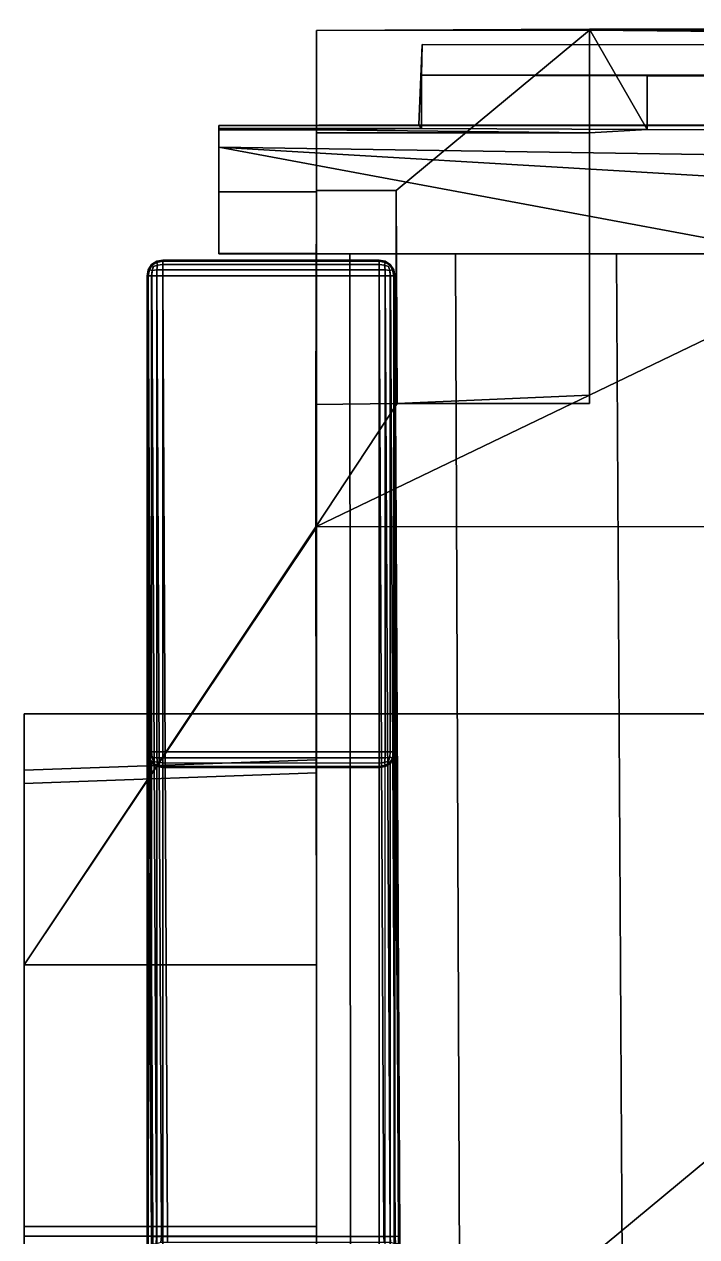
# Model space of a CAD drawing. Extents: x -11.8 to 11.8, y 0 to 23.8.
# Drawn here: x -11.843 to -9.7, y 19.834 to 23.701 of the extents above; entities that cross this region are included whole.
import ezdxf

# ---------------------------------------------------------------- set-up
doc = ezdxf.new("R2010")
doc.units = 0
doc.layers.add('SHP78CM5N_TRADECAD', color=251, linetype='CONTINUOUS')

msp = doc.modelspace()

# ---------------------------------------------------------------- linework, layer by layer
at = {"layer": 'SHP78CM5N_TRADECAD'}
for points in [[(-10.9122, 23.6816, 5.777), (-10.042, 23.6824, 5.777), (-10.042, 23.685, 6.0274), (-10.9122, 23.6816, 6.0275)], [(-10.042, 23.685, 6.0274), (-10.042, 23.3549, 6.0274), (-10.9122, 23.3549, 6.0275), (-10.9122, 23.6816, 6.0275)], [(-10.9122, 23.6816, 5.777), (-10.9122, 23.1713, 5.777), (-10.6585, 23.1713, 5.777), (-10.042, 23.6824, 5.777)], [(-10.9122, 23.3549, 6.0275), (-10.9122, 23.1713, 5.777), (-10.9122, 23.6816, 5.777), (-10.9122, 23.6816, 6.0275)], [(-10.042, 22.4912, 5.777), (-10.042, 23.6824, 5.777), (-10.6585, 23.1713, 5.777), (-10.6585, 22.4914, 5.777)], [(9.8369, 23.7012, 5.777), (-10.042, 23.6824, 5.777), (-7.6757, 23.6593, 3.4718), (7.6119, 23.6737, 3.4718)], [(9.837, 23.685, 6.0174), (-10.042, 23.685, 6.0274), (-10.042, 23.6824, 5.777), (9.8369, 23.7012, 5.777)], [(-10.042, 23.685, 6.6404), (-10.042, 23.685, 6.0274), (9.837, 23.685, 6.0174), (9.837, 23.685, 6.6404)], [(-10.042, 23.3549, 6.0274), (-10.042, 23.685, 6.0274), (-10.042, 23.685, 6.6404), (-10.042, 23.3549, 6.5317)], [(-10.042, 23.685, 6.6404), (9.837, 23.685, 6.6404), (9.8368, 23.3645, 6.7713), (-9.858, 23.3655, 6.7831)], [(-10.042, 23.3549, 6.5317), (-10.042, 23.685, 6.6404), (-9.858, 23.3655, 6.7831)], [(-10.042, 23.6824, 5.777), (-10.042, 22.5179, 3.4718), (-7.6757, 23.6593, 3.4718)], [(-10.042, 22.5179, 3.4718), (-10.042, 23.6824, 5.777), (-10.042, 22.4912, 5.777)], [(-10.042, 22.5179, 3.4718), (-10.914, 22.0981, 3.4718), (-8.2501, 22.0991, 3.4718), (-7.6757, 23.6593, 3.4718)], [(10.423, 23.6358, 32.5452), (10.4283, 23.379, 32.541), (-10.5863, 23.3808, 32.5485), (-10.5752, 23.6369, 32.5543)], [(-10.5752, 23.6369, 32.5543), (-10.5863, 23.3808, 32.5485), (-10.577, 23.3685, 7.5413), (-10.577, 23.5393, 7.5413)], [(10.423, 23.5386, 7.618), (10.423, 23.6358, 32.5452), (-10.5752, 23.6369, 32.5543), (-10.577, 23.5393, 7.5413)], [(-10.577, 23.5393, 7.5413), (-9.858, 23.5363, 6.7831), (9.8368, 23.5353, 6.7713), (10.423, 23.5386, 7.618)], [(-10.577, 23.5393, 7.5413), (-10.577, 23.3685, 7.5413), (-9.858, 23.3655, 6.7831), (-9.858, 23.5363, 6.7831)], [(-9.858, 23.5363, 6.7831), (-9.858, 23.3655, 6.7831), (9.8368, 23.3645, 6.7713), (9.8368, 23.5353, 6.7713)], [(10.4283, 23.379, 32.541), (11.2467, 23.3786, 33.4634), (-11.2232, 23.3786, 33.4634), (-10.5863, 23.3808, 32.5485)], [(-10.577, 23.3685, 7.5413), (-10.5863, 23.3808, 32.5485), (-11.2232, 23.3786, 33.4634), (-11.2232, 23.3685, 7.5413)], [(-11.2232, 23.3786, 33.4634), (-11.2232, 22.9691, 33.0011), (-11.2232, 22.9694, 20.2106), (-11.2232, 23.3685, 7.5413)], [(11.2467, 23.3786, 33.4634), (11.2467, 22.9691, 33.4634), (-11.2232, 23.3089, 33.4634), (-11.2232, 23.3786, 33.4634)], [(-11.2232, 23.3786, 33.4634), (-11.2232, 23.3089, 33.4634), (-11.2232, 22.9691, 33.0011)], [(-11.2231, 23.3648, 6.595), (-10.9122, 23.3648, 6.595), (-10.577, 23.3685, 7.5413), (-11.2232, 23.3685, 7.5413)], [(-11.2231, 23.3648, 6.595), (-11.2232, 23.3685, 7.5413), (-11.2232, 22.9698, 7.4202), (-11.2232, 23.1672, 6.5574)], [(-11.2232, 22.9694, 20.2106), (-11.2232, 22.9698, 7.4202), (-11.2232, 23.3685, 7.5413)], [(-11.2232, 23.1672, 6.5574), (-10.9122, 23.1672, 6.5574), (-10.9122, 23.3648, 6.595), (-11.2231, 23.3648, 6.595)], [(-10.9122, 23.3648, 6.595), (-10.042, 23.3549, 6.5317), (-9.858, 23.3655, 6.7831), (-10.577, 23.3685, 7.5413)], [(-10.9122, 23.1672, 6.5574), (-10.9122, 23.1713, 5.777), (-10.9122, 23.3549, 6.0275), (-10.9122, 23.3648, 6.595)], [(-10.9122, 23.3549, 6.0275), (-10.042, 23.3549, 6.0274), (-10.042, 23.3549, 6.5317), (-10.9122, 23.3648, 6.595)], [(11.2467, 22.9691, 33.4634), (5.4013, 22.9691, 33.0011), (-5.4744, 22.9691, 33.0011), (-11.2232, 23.3089, 33.4634)], [(-5.4744, 22.9691, 33.0011), (-9.3987, 22.9691, 33.0011), (-11.2232, 23.3089, 33.4634)], [(-9.3987, 22.9691, 33.0011), (-11.2232, 22.9691, 33.0011), (-11.2232, 23.3089, 33.4634)], [(-11.2232, 22.9698, 7.4202), (-10.9122, 22.9698, 7.4202), (-10.9122, 23.1672, 6.5574), (-11.2232, 23.1672, 6.5574)], [(-10.914, 22.4889, 3.4718), (-10.9122, 23.1713, 5.777), (-10.9122, 22.0962, 6.3166), (-10.914, 22.0981, 3.4718)], [(-10.6545, 22.492, 3.4718), (-10.6585, 23.1713, 5.777), (-10.9122, 23.1713, 5.777), (-10.914, 22.4889, 3.4718)], [(-10.9122, 23.1713, 5.777), (-10.9122, 23.1672, 6.5574), (-10.9122, 22.0962, 6.3166)], [(-10.9122, 23.1672, 6.5574), (-10.9122, 22.9698, 7.4202), (-10.9122, 22.0962, 7.8479), (-10.9122, 22.0962, 6.3166)], [(-10.6585, 22.4914, 5.777), (-10.6585, 23.1713, 5.777), (-10.6545, 22.492, 3.4718)], [(-11.4375, 22.9345, 11.5923), (-11.4483, 22.9183, 11.5923), (-11.4483, 22.9183, 7.9023), (-11.4375, 22.9345, 7.9023)], [(-11.4446, 22.9179, 29.3365), (-11.4483, 22.9183, 29.3178), (-11.4375, 22.9345, 29.3179), (-11.4361, 22.9331, 29.3349)], [(-11.4361, 22.9331, 7.8853), (-11.4375, 22.9345, 7.9023), (-11.4483, 22.9183, 7.9023), (-11.4446, 22.9179, 7.8836)], [(-11.4375, 22.9345, 29.3179), (-11.4483, 22.9183, 29.3178), (-11.4483, 22.9183, 13.305), (-11.4375, 22.9345, 13.305)], [(-11.4375, 22.9345, 13.305), (-11.4483, 22.9183, 13.305), (-11.4483, 22.9183, 11.5923), (-11.4375, 22.9345, 11.5923)], [(-11.432, 22.9291, 29.3478), (-11.436, 22.9161, 29.3517), (-11.4446, 22.9179, 29.3365), (-11.4361, 22.9331, 29.3349)], [(-11.4321, 22.9291, 7.8724), (-11.4361, 22.9331, 7.8853), (-11.4446, 22.9179, 7.8836), (-11.4361, 22.9162, 7.8683)], [(-11.4213, 22.9454, 11.5923), (-11.4375, 22.9345, 11.5923), (-11.4375, 22.9345, 7.9023), (-11.4213, 22.9454, 7.9023)], [(-11.4361, 22.9331, 29.3349), (-11.4375, 22.9345, 29.3179), (-11.4213, 22.9454, 29.318), (-11.4209, 22.9417, 29.3367)], [(-11.4209, 22.9417, 7.8836), (-11.4213, 22.9454, 7.9023), (-11.4375, 22.9345, 7.9023), (-11.4361, 22.9331, 7.8853)], [(-11.4213, 22.9454, 29.318), (-11.4375, 22.9345, 29.3179), (-11.4375, 22.9345, 13.305), (-11.4213, 22.9454, 13.305)], [(-11.4213, 22.9454, 13.305), (-11.4375, 22.9345, 13.305), (-11.4375, 22.9345, 11.5923), (-11.4213, 22.9454, 11.5923)], [(-11.432, 22.9291, 29.3478), (-11.4361, 22.9331, 29.3349), (-11.4209, 22.9417, 29.3367), (-11.4191, 22.9331, 29.3519)], [(-11.4321, 22.9291, 7.8724), (-11.4191, 22.9331, 7.8683), (-11.4209, 22.9417, 7.8836), (-11.4361, 22.9331, 7.8853)], [(-11.4321, 22.9291, 7.8724), (-11.4361, 22.9162, 7.8683), (-11.4209, 22.9179, 7.8598), (-11.4191, 22.9331, 7.8683)], [(-11.432, 22.9291, 29.3478), (-11.4191, 22.9331, 29.3519), (-11.4208, 22.9179, 29.3603), (-11.436, 22.9161, 29.3517)], [(-11.4021, 22.9492, 13.305), (-11.4213, 22.9454, 13.305), (-11.4213, 22.9454, 11.5923), (-11.4021, 22.9492, 11.5923)], [(-11.4021, 22.9492, 29.318), (-11.4213, 22.9454, 29.318), (-11.4213, 22.9454, 13.305), (-11.4021, 22.9492, 13.305)], [(-11.4213, 22.9454, 29.318), (-11.4021, 22.9492, 29.318), (-11.4021, 22.9454, 29.3371), (-11.4209, 22.9417, 29.3367)], [(-11.4021, 22.9454, 7.8832), (-11.4021, 22.9492, 7.9023), (-11.4213, 22.9454, 7.9023), (-11.4209, 22.9417, 7.8836)], [(-11.4021, 22.9492, 11.5923), (-11.4213, 22.9454, 11.5923), (-11.4213, 22.9454, 7.9023), (-11.4021, 22.9492, 7.9023)], [(-11.4209, 22.9417, 29.3367), (-11.4021, 22.9454, 29.3371), (-11.4021, 22.9345, 29.3532), (-11.4191, 22.9331, 29.3519)], [(-11.4191, 22.9331, 7.8683), (-11.4021, 22.9345, 7.8669), (-11.4021, 22.9454, 7.8832), (-11.4209, 22.9417, 7.8836)], [(-11.4209, 22.9179, 7.8598), (-11.4021, 22.9183, 7.8561), (-11.4021, 22.9345, 7.8669), (-11.4191, 22.9331, 7.8683)], [(-11.4191, 22.9331, 29.3519), (-11.4021, 22.9345, 29.3532), (-11.402, 22.9183, 29.364), (-11.4208, 22.9179, 29.3603)], [(-11.4021, 22.9492, 7.9023), (-11.4021, 22.9454, 7.8832), (-10.7121, 22.9453, 7.8827), (-10.7121, 22.9491, 7.9019)], [(-11.4021, 22.9454, 29.3371), (-11.4021, 22.9492, 29.318), (-10.7121, 22.9491, 29.3176), (-10.7121, 22.9453, 29.3367)], [(-10.7121, 22.9491, 13.305), (-11.4021, 22.9492, 13.305), (-11.4021, 22.9492, 11.5923), (-10.7121, 22.9491, 11.5923)], [(-11.4021, 22.9492, 29.318), (-11.4021, 22.9492, 13.305), (-10.7121, 22.9491, 13.305), (-10.7121, 22.9491, 29.3176)], [(-10.7121, 22.9491, 11.5923), (-11.4021, 22.9492, 11.5923), (-11.4021, 22.9492, 7.9023), (-10.7121, 22.9491, 7.9019)], [(-11.4021, 22.9345, 29.3532), (-11.4021, 22.9454, 29.3371), (-10.7121, 22.9453, 29.3367), (-10.7121, 22.9345, 29.3528)], [(-11.4021, 22.9454, 7.8832), (-11.4021, 22.9345, 7.8669), (-10.7121, 22.9345, 7.8665), (-10.7121, 22.9453, 7.8827)], [(-11.402, 22.9183, 29.364), (-11.4021, 22.9345, 29.3532), (-10.7121, 22.9345, 29.3528), (-10.712, 22.9182, 29.3635)], [(-11.4021, 22.9345, 7.8669), (-11.4021, 22.9183, 7.8561), (-10.7121, 22.9183, 7.8557), (-10.7121, 22.9345, 7.8665)], [(-11.2232, 22.9694, 20.2106), (-10.9122, 22.9695, 26.2503), (-10.9122, 22.9698, 7.4202), (-11.2232, 22.9698, 7.4202)], [(-11.2232, 22.9694, 20.2106), (-11.2232, 22.9691, 33.0011), (-10.9122, 22.9695, 26.2503)], [(-11.2232, 22.9691, 33.0011), (-10.9122, 22.9691, 31.4876), (-10.9122, 22.9695, 26.2503)], [(-10.9122, 22.9691, 31.4876), (-11.2232, 22.9691, 33.0011), (-10.8059, 22.9691, 32.0447)], [(-11.2232, 22.9691, 33.0011), (-10.4689, 22.9691, 32.5578), (-10.8059, 22.9691, 32.0447)], [(-11.2232, 22.9691, 33.0011), (-9.9558, 22.9691, 32.8948), (-10.4689, 22.9691, 32.5578)], [(-11.2232, 22.9691, 33.0011), (-9.3987, 22.9691, 33.0011), (-9.9558, 22.9691, 32.8948)], [(-10.9122, 21.3556, 10.29), (-10.9122, 22.0962, 7.8479), (-10.9122, 22.9698, 7.4202)], [(-10.9122, 22.9698, 7.4202), (-10.9122, 22.9695, 26.2503), (-10.9122, 21.3133, 19.7324), (-10.9122, 21.3556, 10.29)], [(-10.9122, 15.0961, 19.7089), (-10.9122, 22.9695, 26.2503), (-10.9122, 8.1961, 31.4876), (-10.9122, 5.9765, 30.562)], [(-10.9122, 22.9695, 26.2503), (-10.9122, 15.0961, 19.7089), (-10.9122, 21.3133, 19.7324)], [(-10.9122, 22.9695, 26.2503), (-10.9122, 22.9691, 31.4876), (-10.9122, 8.1961, 31.4876)], [(-10.9122, 8.1961, 31.4876), (-10.9122, 22.9691, 31.4876), (-10.8059, 22.9691, 32.0447), (-10.7947, 6.9903, 31.944)], [(-10.8059, 22.9691, 32.0447), (-10.4689, 22.9691, 32.5578), (-10.4012, 5.723, 32.4901), (-10.7947, 6.9903, 31.944)], [(-10.693, 22.9453, 13.305), (-10.7121, 22.9491, 13.305), (-10.7121, 22.9491, 11.5923), (-10.693, 22.9453, 11.5923)], [(-10.693, 22.9453, 29.3176), (-10.7121, 22.9491, 29.3176), (-10.7121, 22.9491, 13.305), (-10.693, 22.9453, 13.305)], [(-10.693, 22.9453, 7.9019), (-10.7121, 22.9491, 7.9019), (-10.7121, 22.9453, 7.8827), (-10.6934, 22.9416, 7.8831)], [(-10.7121, 22.9453, 29.3367), (-10.7121, 22.9491, 29.3176), (-10.693, 22.9453, 29.3176), (-10.6934, 22.9416, 29.3362)], [(-10.693, 22.9453, 11.5923), (-10.7121, 22.9491, 11.5923), (-10.7121, 22.9491, 7.9019), (-10.693, 22.9453, 7.9019)], [(-10.6934, 22.9416, 7.8831), (-10.7121, 22.9453, 7.8827), (-10.7121, 22.9345, 7.8665), (-10.6952, 22.9331, 7.8679)], [(-10.6951, 22.9331, 29.3514), (-10.7121, 22.9345, 29.3528), (-10.7121, 22.9453, 29.3367), (-10.6934, 22.9416, 29.3362)], [(-10.6952, 22.9331, 7.8679), (-10.7121, 22.9345, 7.8665), (-10.7121, 22.9183, 7.8557), (-10.6934, 22.9179, 7.8594)], [(-10.6933, 22.9178, 29.3598), (-10.712, 22.9182, 29.3635), (-10.7121, 22.9345, 29.3528), (-10.6951, 22.9331, 29.3514)], [(-10.6822, 22.9291, 7.8719), (-10.6782, 22.9331, 7.8849), (-10.6934, 22.9416, 7.8831), (-10.6952, 22.9331, 7.8679)], [(-10.6822, 22.9291, 7.8719), (-10.6952, 22.9331, 7.8679), (-10.6934, 22.9179, 7.8594), (-10.6782, 22.9161, 7.8679)], [(-10.6822, 22.9291, 29.3473), (-10.6951, 22.9331, 29.3514), (-10.6934, 22.9416, 29.3362), (-10.6782, 22.9331, 29.3344)], [(-10.6822, 22.9291, 29.3473), (-10.6781, 22.9161, 29.3513), (-10.6933, 22.9178, 29.3598), (-10.6951, 22.9331, 29.3514)], [(-10.6782, 22.9331, 7.8849), (-10.6768, 22.9345, 7.9018), (-10.693, 22.9453, 7.9019), (-10.6934, 22.9416, 7.8831)], [(-10.6934, 22.9416, 29.3362), (-10.693, 22.9453, 29.3176), (-10.6768, 22.9345, 29.3175), (-10.6782, 22.9331, 29.3344)], [(-10.6768, 22.9345, 13.305), (-10.693, 22.9453, 13.305), (-10.693, 22.9453, 11.5923), (-10.6768, 22.9345, 11.5923)], [(-10.6768, 22.9345, 29.3175), (-10.693, 22.9453, 29.3176), (-10.693, 22.9453, 13.305), (-10.6768, 22.9345, 13.305)], [(-10.6768, 22.9345, 11.5923), (-10.693, 22.9453, 11.5923), (-10.693, 22.9453, 7.9019), (-10.6768, 22.9345, 7.9018)], [(-10.6822, 22.9291, 7.8719), (-10.6782, 22.9161, 7.8679), (-10.6696, 22.9179, 7.8831), (-10.6782, 22.9331, 7.8849)], [(-10.6822, 22.9291, 29.3473), (-10.6782, 22.9331, 29.3344), (-10.6696, 22.9179, 29.336), (-10.6781, 22.9161, 29.3513)], [(-10.6696, 22.9179, 7.8831), (-10.6659, 22.9183, 7.9018), (-10.6768, 22.9345, 7.9018), (-10.6782, 22.9331, 7.8849)], [(-10.6782, 22.9331, 29.3344), (-10.6768, 22.9345, 29.3175), (-10.6659, 22.9183, 29.3173), (-10.6696, 22.9179, 29.336)], [(-10.6659, 22.9183, 13.305), (-10.6768, 22.9345, 13.305), (-10.6768, 22.9345, 11.5923), (-10.6659, 22.9183, 11.5923)], [(-10.6659, 22.9183, 29.3173), (-10.6768, 22.9345, 29.3175), (-10.6768, 22.9345, 13.305), (-10.6659, 22.9183, 13.305)], [(-10.6659, 22.9183, 11.5923), (-10.6768, 22.9345, 11.5923), (-10.6768, 22.9345, 7.9018), (-10.6659, 22.9183, 7.9018)], [(-10.4689, 22.9691, 32.5578), (-9.9558, 22.9691, 32.8948), (-9.8551, 4.992, 32.8836), (-10.4012, 5.723, 32.4901)], [(-9.9558, 22.9691, 32.8948), (-9.3987, 22.9691, 33.0011), (-9.3987, 4.9775, 33.0011), (-9.8551, 4.992, 32.8836)], [(-11.4483, 22.9183, 11.5923), (-11.4521, 22.8992, 11.5923), (-11.4521, 22.8992, 7.9023), (-11.4483, 22.9183, 7.9023)], [(-11.4482, 22.8992, 29.3368), (-11.4521, 22.8992, 29.3176), (-11.4483, 22.9183, 29.3178), (-11.4446, 22.9179, 29.3365)], [(-11.4483, 22.9183, 7.9023), (-11.4521, 22.8992, 7.9023), (-11.4483, 22.8992, 7.8832), (-11.4446, 22.9179, 7.8836)], [(-11.4483, 22.9183, 29.3178), (-11.4521, 22.8992, 29.3176), (-11.4521, 22.8992, 13.305), (-11.4483, 22.9183, 13.305)], [(-11.4483, 22.9183, 13.305), (-11.4521, 22.8992, 13.305), (-11.4521, 22.8992, 11.5923), (-11.4483, 22.9183, 11.5923)], [(-11.4521, 22.8992, 29.3176), (-11.4482, 22.8992, 29.3368), (-11.4332, 19.8354, 29.307), (-11.437, 19.8356, 29.2879)], [(-11.4483, 22.8992, 7.8832), (-11.4521, 22.8992, 7.9023), (-11.4521, 21.3805, 7.9023), (-11.4483, 21.3805, 7.8832)], [(-11.4521, 22.8992, 11.5923), (-11.4521, 21.3805, 11.5923), (-11.4521, 21.3805, 7.9023), (-11.4521, 22.8992, 7.9023)], [(-11.4521, 22.8992, 13.305), (-11.4521, 21.3805, 13.305), (-11.4521, 21.3805, 11.5923), (-11.4521, 22.8992, 11.5923)], [(-11.4521, 21.3805, 19.7743), (-11.4521, 21.3805, 13.305), (-11.4521, 22.8992, 13.305)], [(-11.4521, 22.8992, 29.3176), (-11.437, 19.8356, 29.2879), (-11.4521, 21.3805, 19.7743), (-11.4521, 22.8992, 13.305)], [(-11.4446, 22.9179, 7.8836), (-11.4483, 22.8992, 7.8832), (-11.4375, 22.8992, 7.867), (-11.4361, 22.9162, 7.8683)], [(-11.4375, 22.8992, 7.867), (-11.4483, 22.8992, 7.8832), (-11.4483, 21.3805, 7.8832), (-11.4375, 21.3805, 7.867)], [(-11.436, 22.9161, 29.3517), (-11.4373, 22.8992, 29.353), (-11.4482, 22.8992, 29.3368), (-11.4446, 22.9179, 29.3365)], [(-11.4482, 22.8992, 29.3368), (-11.4373, 22.8992, 29.353), (-11.4223, 19.8354, 29.3232), (-11.4332, 19.8354, 29.307)], [(-11.4361, 22.9162, 7.8683), (-11.4375, 22.8992, 7.867), (-11.4213, 22.8992, 7.8561), (-11.4209, 22.9179, 7.8598)], [(-11.4213, 22.8992, 7.8561), (-11.4375, 22.8992, 7.867), (-11.4375, 21.3805, 7.867), (-11.4213, 21.3805, 7.8561)], [(-11.4208, 22.9179, 29.3603), (-11.4211, 22.8992, 29.3638), (-11.4373, 22.8992, 29.353), (-11.436, 22.9161, 29.3517)], [(-11.4373, 22.8992, 29.353), (-11.4211, 22.8992, 29.3638), (-11.4061, 19.8353, 29.3341), (-11.4223, 19.8354, 29.3232)], [(-11.4213, 22.8992, 7.8561), (-11.4021, 22.8992, 7.8523), (-11.4021, 22.9183, 7.8561), (-11.4209, 22.9179, 7.8598)], [(-11.4021, 22.8992, 7.8523), (-11.4213, 22.8992, 7.8561), (-11.4213, 21.3805, 7.8561), (-11.4021, 21.3805, 7.8523)], [(-11.402, 22.9183, 29.364), (-11.4019, 22.8992, 29.3676), (-11.4211, 22.8992, 29.3638), (-11.4208, 22.9179, 29.3603)], [(-11.4211, 22.8992, 29.3638), (-11.4019, 22.8992, 29.3676), (-11.387, 19.8353, 29.3378), (-11.4061, 19.8353, 29.3341)], [(-11.4021, 22.9183, 7.8561), (-11.4021, 22.8992, 7.8523), (-10.7121, 22.8991, 7.8519), (-10.7121, 22.9183, 7.8557)], [(-11.4021, 22.8992, 7.8523), (-11.4021, 21.3805, 7.8523), (-10.7121, 21.3805, 7.8519), (-10.7121, 22.8991, 7.8519)], [(-11.4019, 22.8992, 29.3676), (-11.402, 22.9183, 29.364), (-10.712, 22.9182, 29.3635), (-10.7119, 22.8991, 29.3672)], [(-11.387, 19.8353, 29.3378), (-11.4019, 22.8992, 29.3676), (-10.7119, 22.8991, 29.3672), (-10.697, 19.8353, 29.3373)], [(-10.7121, 22.9183, 7.8557), (-10.7121, 22.8991, 7.8519), (-10.693, 22.8991, 7.8557), (-10.6934, 22.9179, 7.8594)], [(-10.693, 22.8991, 7.8557), (-10.7121, 22.8991, 7.8519), (-10.7121, 21.3805, 7.8519), (-10.693, 21.3805, 7.8557)], [(-10.6928, 22.8991, 29.3634), (-10.7119, 22.8991, 29.3672), (-10.712, 22.9182, 29.3635), (-10.6933, 22.9178, 29.3598)], [(-10.7119, 22.8991, 29.3672), (-10.6928, 22.8991, 29.3634), (-10.6778, 19.8354, 29.3335), (-10.697, 19.8353, 29.3373)], [(-10.6934, 22.9179, 7.8594), (-10.693, 22.8991, 7.8557), (-10.6768, 22.8991, 7.8665), (-10.6782, 22.9161, 7.8679)], [(-10.6781, 22.9161, 29.3513), (-10.6766, 22.8991, 29.3525), (-10.6928, 22.8991, 29.3634), (-10.6933, 22.9178, 29.3598)], [(-10.6768, 22.8991, 7.8665), (-10.693, 22.8991, 7.8557), (-10.693, 21.3805, 7.8557), (-10.6768, 21.3805, 7.8665)], [(-10.6928, 22.8991, 29.3634), (-10.6766, 22.8991, 29.3525), (-10.6616, 19.8355, 29.3227), (-10.6778, 19.8354, 29.3335)], [(-10.6782, 22.9161, 7.8679), (-10.6768, 22.8991, 7.8665), (-10.666, 22.8991, 7.8827), (-10.6696, 22.9179, 7.8831)], [(-10.6696, 22.9179, 29.336), (-10.6659, 22.8991, 29.3363), (-10.6766, 22.8991, 29.3525), (-10.6781, 22.9161, 29.3513)], [(-10.666, 22.8991, 7.8827), (-10.6768, 22.8991, 7.8665), (-10.6768, 21.3805, 7.8665), (-10.666, 21.3805, 7.8827)], [(-10.6766, 22.8991, 29.3525), (-10.6659, 22.8991, 29.3363), (-10.6508, 19.8357, 29.3064), (-10.6616, 19.8355, 29.3227)], [(-10.666, 22.8991, 7.8827), (-10.6621, 22.8991, 7.9018), (-10.6659, 22.9183, 7.9018), (-10.6696, 22.9179, 7.8831)], [(-10.6659, 22.9183, 29.3173), (-10.6621, 22.8991, 29.3171), (-10.6659, 22.8991, 29.3363), (-10.6696, 22.9179, 29.336)], [(-10.6621, 22.8991, 7.9018), (-10.666, 22.8991, 7.8827), (-10.666, 21.3805, 7.8827), (-10.6621, 21.3805, 7.9018)], [(-10.6621, 22.8991, 13.305), (-10.6659, 22.9183, 13.305), (-10.6659, 22.9183, 11.5923), (-10.6621, 22.8991, 11.5923)], [(-10.6621, 22.8991, 29.3171), (-10.6659, 22.9183, 29.3173), (-10.6659, 22.9183, 13.305), (-10.6621, 22.8991, 13.305)], [(-10.6621, 22.8991, 11.5923), (-10.6659, 22.9183, 11.5923), (-10.6659, 22.9183, 7.9018), (-10.6621, 22.8991, 7.9018)], [(-10.6659, 22.8991, 29.3363), (-10.6621, 22.8991, 29.3171), (-10.647, 19.836, 29.2873), (-10.6508, 19.8357, 29.3064)], [(-10.6621, 21.3805, 11.5923), (-10.6621, 22.8991, 11.5923), (-10.6621, 22.8991, 7.9018), (-10.6621, 21.3805, 7.9018)], [(-10.6621, 21.3805, 13.305), (-10.6621, 22.8991, 13.305), (-10.6621, 22.8991, 11.5923), (-10.6621, 21.3805, 11.5923)], [(-10.6621, 21.3805, 19.7738), (-10.647, 19.836, 29.2873), (-10.6621, 22.8991, 29.3171), (-10.6621, 22.8991, 13.305)], [(-10.6621, 22.8991, 13.305), (-10.6621, 21.3805, 13.305), (-10.6621, 21.3805, 19.7738)], [(-10.914, 22.0981, 3.4718), (-10.042, 22.5179, 3.4718), (-10.6545, 22.492, 3.4718)], [(-10.042, 22.5179, 3.4718), (-10.042, 22.4912, 5.777), (-10.6585, 22.4914, 5.777), (-10.6545, 22.492, 3.4718)], [(-10.914, 22.4889, 3.4718), (-10.914, 22.0981, 3.4718), (-10.6545, 22.492, 3.4718)], [(-10.914, 22.0981, 3.4718), (-10.9122, 22.0962, 6.3166), (-11.8433, 20.7019, 6.3166), (-11.8433, 20.7019, 3.4718)], [(-11.8433, 20.7019, 3.4718), (-10.9122, 20.7013, 3.4718), (-10.914, 22.0981, 3.4718)], [(-10.9122, 22.0962, 7.8479), (-10.9122, 19.8665, 7.8479), (-11.8433, 19.8665, 7.8479), (-11.8433, 20.7019, 7.8479)], [(-10.9122, 22.0962, 6.3166), (-10.9122, 22.0962, 7.8479), (-11.8433, 20.7019, 7.8479), (-11.8433, 20.7019, 6.3166)], [(-8.2501, 22.0991, 3.4718), (-10.914, 22.0981, 3.4718), (-10.9129, 21.501, 2.7004), (-7.9234, 21.5029, 2.6855)], [(-10.9122, 20.7013, 3.4718), (-10.9129, 21.501, 2.7004), (-10.914, 22.0981, 3.4718)], [(-10.9122, 19.8665, 7.8479), (-10.9122, 22.0962, 7.8479), (-10.9122, 21.3556, 10.29), (-10.9122, 19.8359, 9.3598)], [(-7.9541, 21.5017, 0.0404), (-11.8433, 21.5017, 0.0397), (-11.8433, 18.2724, 0.0397)], [(-0.9744, 21.5017, 0.042), (-11.8433, 14.8549, 0.0397), (10.8391, 12.2355, 0.0397), (0.464, 21.5017, 0.0422)], [(-10.9122, 21.5017, 1.7535), (-11.8433, 21.5017, 1.7535), (-11.8433, 21.5017, 0.0397), (-7.9541, 21.5017, 0.0404)], [(-11.8433, 21.5017, 0.0397), (-11.8433, 21.5017, 1.7535), (-11.8433, 20.7019, 1.7535)], [(-11.8433, 18.2724, 0.0397), (-11.8433, 21.5017, 0.0397), (-11.8433, 20.7019, 1.7535)], [(-0.9744, 21.5017, 0.042), (-11.8433, 18.2724, 0.0397), (-11.8433, 14.8549, 0.0397)], [(-11.8433, 21.5017, 1.7535), (-10.9122, 21.5017, 1.7535), (-10.9122, 20.7013, 1.7535), (-11.8433, 20.7019, 1.7535)], [(-2.0409, 21.5017, 0.0417), (-11.8433, 18.2724, 0.0397), (-0.9744, 21.5017, 0.042)], [(-2.0409, 21.5017, 0.0417), (-7.9541, 21.5017, 0.0404), (-11.8433, 18.2724, 0.0397)], [(-10.9122, 21.5017, 1.7535), (-7.9343, 21.502, 0.7046), (-7.9234, 21.5029, 2.6855), (-10.9129, 21.501, 2.7004)], [(-10.9122, 20.7013, 1.7535), (-10.9122, 21.5017, 1.7535), (-10.9129, 21.501, 2.7004), (-10.9122, 20.7013, 3.4718)], [(-10.9122, 21.5017, 1.7535), (-7.9541, 21.5017, 0.0404), (-7.9343, 21.502, 0.7046)], [(-11.8433, 21.3223, 10.29), (-10.9122, 21.3556, 10.29), (-10.9122, 21.3133, 19.7324), (-11.8433, 21.28, 19.7324)], [(-11.8433, 19.8359, 9.3598), (-10.9122, 19.8359, 9.3598), (-10.9122, 21.3556, 10.29), (-11.8433, 21.3223, 10.29)], [(-11.4521, 15.0164, 19.7867), (-11.4486, 15.0348, 19.7727), (-11.4486, 21.3621, 19.76), (-11.4521, 21.3805, 19.7743)], [(-11.4483, 21.3805, 7.8832), (-11.4521, 21.3805, 7.9023), (-11.4483, 21.3614, 7.9023), (-11.4446, 21.3618, 7.8836)], [(-11.4483, 21.3614, 7.9023), (-11.4521, 21.3805, 7.9023), (-11.4521, 21.3805, 11.5923), (-11.4484, 21.3616, 11.5923)], [(-11.4484, 21.3616, 11.5923), (-11.4521, 21.3805, 11.5923), (-11.4521, 21.3805, 13.305), (-11.4485, 21.3617, 13.305)], [(-11.4485, 21.3617, 13.305), (-11.4521, 21.3805, 13.305), (-11.4521, 21.3805, 19.7743), (-11.4486, 21.3621, 19.76)], [(-11.4521, 15.0164, 19.7867), (-11.4521, 21.3805, 19.7743), (-11.4368, 19.7363, 29.287), (-11.4521, 3.9459, 29.1788)], [(-11.4521, 21.3805, 19.7743), (-11.437, 19.8356, 29.2879), (-11.4369, 19.8107, 29.2877)], [(-11.4521, 21.3805, 19.7743), (-11.4369, 19.8107, 29.2877), (-11.4369, 19.7858, 29.2874)], [(-11.4521, 21.3805, 19.7743), (-11.4369, 19.7858, 29.2874), (-11.4369, 19.7611, 29.2872)], [(-11.4368, 19.7363, 29.287), (-11.4521, 21.3805, 19.7743), (-11.4369, 19.7611, 29.2872)], [(-11.4375, 21.3452, 19.7488), (-11.4486, 21.3621, 19.76), (-11.4486, 15.0348, 19.7727), (-11.4375, 15.0517, 19.7617)], [(-11.4375, 21.3452, 13.305), (-11.4485, 21.3617, 13.305), (-11.4486, 21.3621, 19.76), (-11.4375, 21.3452, 19.7488)], [(-11.4375, 21.3452, 11.5923), (-11.4484, 21.3616, 11.5923), (-11.4485, 21.3617, 13.305), (-11.4375, 21.3452, 13.305)], [(-11.4375, 21.3452, 7.9023), (-11.4483, 21.3614, 7.9023), (-11.4484, 21.3616, 11.5923), (-11.4375, 21.3452, 11.5923)], [(-11.4361, 21.3635, 7.8683), (-11.4375, 21.3805, 7.867), (-11.4483, 21.3805, 7.8832), (-11.4446, 21.3618, 7.8836)], [(-11.4446, 21.3618, 7.8836), (-11.4483, 21.3614, 7.9023), (-11.4375, 21.3452, 7.9023), (-11.4361, 21.3465, 7.8853)], [(-11.4321, 21.3506, 7.8724), (-11.4361, 21.3635, 7.8683), (-11.4446, 21.3618, 7.8836), (-11.4361, 21.3465, 7.8853)], [(-11.4209, 21.3618, 7.8598), (-11.4213, 21.3805, 7.8561), (-11.4375, 21.3805, 7.867), (-11.4361, 21.3635, 7.8683)], [(-11.4361, 21.3465, 7.8853), (-11.4375, 21.3452, 7.9023), (-11.4213, 21.3343, 7.9023), (-11.4209, 21.338, 7.8836)], [(-11.4321, 21.3506, 7.8724), (-11.4191, 21.3465, 7.8683), (-11.4209, 21.3618, 7.8598), (-11.4361, 21.3635, 7.8683)], [(-11.4321, 21.3506, 7.8724), (-11.4361, 21.3465, 7.8853), (-11.4209, 21.338, 7.8836), (-11.4191, 21.3465, 7.8683)], [(-11.4021, 21.3614, 7.8561), (-11.4021, 21.3805, 7.8523), (-11.4213, 21.3805, 7.8561), (-11.4209, 21.3618, 7.8598)], [(-11.4191, 21.3465, 7.8683), (-11.4021, 21.3452, 7.8669), (-11.4021, 21.3614, 7.8561), (-11.4209, 21.3618, 7.8598)], [(-11.4209, 21.338, 7.8836), (-11.4021, 21.3343, 7.8832), (-11.4021, 21.3452, 7.8669), (-11.4191, 21.3465, 7.8683)], [(-11.4021, 21.3805, 7.8523), (-11.4021, 21.3614, 7.8561), (-10.7121, 21.3613, 7.8557), (-10.7121, 21.3805, 7.8519)], [(-11.4021, 21.3614, 7.8561), (-11.4021, 21.3452, 7.8669), (-10.7121, 21.3451, 7.8665), (-10.7121, 21.3613, 7.8557)], [(-10.693, 21.3805, 7.8557), (-10.7121, 21.3805, 7.8519), (-10.7121, 21.3613, 7.8557), (-10.6934, 21.3618, 7.8594)], [(-10.6934, 21.3618, 7.8594), (-10.7121, 21.3613, 7.8557), (-10.7121, 21.3451, 7.8665), (-10.6952, 21.3465, 7.8679)], [(-10.6952, 21.3465, 7.8679), (-10.7121, 21.3451, 7.8665), (-10.7121, 21.3343, 7.8827), (-10.6934, 21.338, 7.8831)], [(-10.6822, 21.3505, 7.8719), (-10.6782, 21.3635, 7.8679), (-10.6934, 21.3618, 7.8594), (-10.6952, 21.3465, 7.8679)], [(-10.6822, 21.3505, 7.8719), (-10.6952, 21.3465, 7.8679), (-10.6934, 21.338, 7.8831), (-10.6782, 21.3465, 7.8849)], [(-10.6782, 21.3635, 7.8679), (-10.6768, 21.3805, 7.8665), (-10.693, 21.3805, 7.8557), (-10.6934, 21.3618, 7.8594)], [(-10.6934, 21.338, 7.8831), (-10.693, 21.3343, 7.9019), (-10.6768, 21.3451, 7.9018), (-10.6782, 21.3465, 7.8849)], [(-10.6822, 21.3505, 7.8719), (-10.6782, 21.3465, 7.8849), (-10.6696, 21.3618, 7.8831), (-10.6782, 21.3635, 7.8679)], [(-10.6696, 21.3618, 7.8831), (-10.666, 21.3805, 7.8827), (-10.6768, 21.3805, 7.8665), (-10.6782, 21.3635, 7.8679)], [(-10.6782, 21.3465, 7.8849), (-10.6768, 21.3451, 7.9018), (-10.6659, 21.3613, 7.9018), (-10.6696, 21.3618, 7.8831)], [(-10.6657, 21.3621, 19.7595), (-10.6657, 15.0347, 19.7722), (-10.6775, 15.0545, 19.7589), (-10.6774, 21.3423, 19.746)], [(-10.6771, 21.3438, 13.305), (-10.6658, 21.3617, 13.305), (-10.6657, 21.3621, 19.7595), (-10.6774, 21.3423, 19.746)], [(-10.677, 21.3443, 11.5923), (-10.6659, 21.3616, 11.5923), (-10.6658, 21.3617, 13.305), (-10.6771, 21.3438, 13.305)], [(-10.6659, 21.3613, 7.9018), (-10.6659, 21.3616, 11.5923), (-10.677, 21.3443, 11.5923), (-10.6768, 21.3451, 7.9018)], [(-10.6659, 21.3613, 7.9018), (-10.6621, 21.3805, 7.9018), (-10.666, 21.3805, 7.8827), (-10.6696, 21.3618, 7.8831)], [(-10.6621, 21.3805, 11.5923), (-10.6659, 21.3616, 11.5923), (-10.6658, 21.3617, 13.305), (-10.6621, 21.3805, 13.305)], [(-10.6621, 21.3805, 7.9018), (-10.6659, 21.3613, 7.9018), (-10.6659, 21.3616, 11.5923), (-10.6621, 21.3805, 11.5923)], [(-10.6621, 21.3805, 13.305), (-10.6658, 21.3617, 13.305), (-10.6657, 21.3621, 19.7595), (-10.6621, 21.3805, 19.7738)], [(-10.6621, 21.3805, 19.7738), (-10.6657, 21.3621, 19.7595), (-10.6657, 15.0347, 19.7722), (-10.6621, 15.0163, 19.7862)], [(-10.6468, 19.7363, 29.2866), (-10.6621, 21.3805, 19.7738), (-10.6621, 15.0163, 19.7862), (-10.6621, 3.9458, 29.1783)], [(-10.6621, 21.3805, 19.7738), (-10.6468, 19.7363, 29.2866), (-10.6468, 19.7611, 29.2868)], [(-10.6468, 19.7611, 29.2868), (-10.6469, 19.7859, 29.2869), (-10.6621, 21.3805, 19.7738)], [(-10.6469, 19.7859, 29.2869), (-10.6469, 19.8109, 29.2871), (-10.6621, 21.3805, 19.7738)], [(-10.6469, 19.8109, 29.2871), (-10.647, 19.836, 29.2873), (-10.6621, 21.3805, 19.7738)], [(-11.8433, 15.0836, 13.2665), (-11.8433, 19.8359, 9.3598), (-11.8433, 21.3223, 10.29)], [(-11.8433, 15.0961, 19.7089), (-11.8433, 15.0836, 13.2665), (-11.8433, 21.3223, 10.29), (-11.8433, 21.28, 19.7324)], [(-10.9122, 21.3133, 19.7324), (-10.9122, 15.0961, 19.7089), (-11.8433, 15.0961, 19.7089), (-11.8433, 21.28, 19.7324)], [(-11.4213, 21.3343, 7.9023), (-11.4375, 21.3452, 7.9023), (-11.4375, 21.3452, 11.5923), (-11.4211, 21.3342, 11.5923)], [(-11.4375, 15.0517, 19.7617), (-11.4205, 15.0628, 19.7527), (-11.4205, 21.334, 19.7397), (-11.4375, 21.3452, 19.7488)], [(-11.4211, 21.3342, 11.5923), (-11.4375, 21.3452, 11.5923), (-11.4375, 21.3452, 13.305), (-11.4209, 21.3342, 13.305)], [(-11.4209, 21.3342, 13.305), (-11.4375, 21.3452, 13.305), (-11.4375, 21.3452, 19.7488), (-11.4205, 21.334, 19.7397)], [(-11.4213, 21.3343, 7.9023), (-11.4021, 21.3305, 7.9023), (-11.4021, 21.3343, 7.8832), (-11.4209, 21.338, 7.8836)], [(-11.4021, 21.3305, 7.9023), (-11.4213, 21.3343, 7.9023), (-11.4211, 21.3342, 11.5923), (-11.4021, 21.3305, 11.5923)], [(-11.4021, 21.3305, 11.5923), (-11.4211, 21.3342, 11.5923), (-11.4209, 21.3342, 13.305), (-11.4021, 21.3305, 13.305)], [(-11.4021, 21.3305, 13.305), (-11.4209, 21.3342, 13.305), (-11.4205, 21.334, 19.7397), (-11.4021, 21.3305, 19.7326)], [(-11.4021, 21.3305, 19.7326), (-11.4205, 21.334, 19.7397), (-11.4205, 15.0628, 19.7527), (-11.4021, 15.0663, 19.7456)], [(-11.4021, 21.3452, 7.8669), (-11.4021, 21.3343, 7.8832), (-10.7121, 21.3343, 7.8827), (-10.7121, 21.3451, 7.8665)], [(-11.4021, 21.3343, 7.8832), (-11.4021, 21.3305, 7.9023), (-10.7121, 21.3305, 7.9019), (-10.7121, 21.3343, 7.8827)], [(-10.7121, 21.3305, 19.7322), (-11.4021, 21.3305, 19.7326), (-11.4021, 15.0663, 19.7456), (-10.7121, 15.0663, 19.7452)], [(-10.7121, 21.3305, 13.305), (-11.4021, 21.3305, 13.305), (-11.4021, 21.3305, 19.7326), (-10.7121, 21.3305, 19.7322)], [(-10.7121, 21.3305, 11.5923), (-11.4021, 21.3305, 11.5923), (-11.4021, 21.3305, 13.305), (-10.7121, 21.3305, 13.305)], [(-11.4021, 21.3305, 7.9023), (-11.4021, 21.3305, 11.5923), (-10.7121, 21.3305, 11.5923), (-10.7121, 21.3305, 7.9019)], [(-10.7121, 21.3343, 7.8827), (-10.7121, 21.3305, 7.9019), (-10.693, 21.3343, 7.9019), (-10.6934, 21.338, 7.8831)], [(-10.693, 21.3343, 7.9019), (-10.7121, 21.3305, 7.9019), (-10.7121, 21.3305, 11.5923), (-10.6932, 21.3342, 11.5923)], [(-10.6933, 21.3342, 13.305), (-10.7121, 21.3305, 13.305), (-10.7121, 21.3305, 19.7322), (-10.6937, 21.334, 19.738)], [(-10.6932, 21.3342, 11.5923), (-10.7121, 21.3305, 11.5923), (-10.7121, 21.3305, 13.305), (-10.6933, 21.3342, 13.305)], [(-10.6937, 21.334, 19.738), (-10.7121, 21.3305, 19.7322), (-10.7121, 15.0663, 19.7452), (-10.6937, 15.0628, 19.751)], [(-10.6933, 21.3342, 13.305), (-10.6771, 21.3438, 13.305), (-10.6774, 21.3423, 19.746), (-10.6937, 21.334, 19.738)], [(-10.6937, 15.0628, 19.751), (-10.6937, 21.334, 19.738), (-10.6774, 21.3423, 19.746), (-10.6775, 15.0545, 19.7589)], [(-10.6932, 21.3342, 11.5923), (-10.677, 21.3443, 11.5923), (-10.6771, 21.3438, 13.305), (-10.6933, 21.3342, 13.305)], [(-10.6768, 21.3451, 7.9018), (-10.677, 21.3443, 11.5923), (-10.6932, 21.3342, 11.5923), (-10.693, 21.3343, 7.9019)], [(-11.8433, 20.7019, 6.3166), (-11.8433, 20.7019, 7.8479), (-11.8433, 19.8665, 7.8479), (-11.8433, 18.3112, 6.3166)], [(-11.8433, 20.7019, 1.7535), (-10.9122, 20.7013, 1.7535), (-10.9122, 20.7013, 3.4718), (-11.8433, 20.7019, 3.4718)], [(-11.8433, 20.7019, 3.4718), (-11.8433, 20.7019, 6.3166), (-11.8433, 18.3112, 6.3166), (-11.8433, 18.3112, 3.451)], [(-11.8433, 18.2724, 0.0397), (-11.8433, 20.7019, 1.7535), (-11.8433, 20.7019, 3.4718), (-11.8433, 18.3112, 3.451)], [(-11.8433, 18.3112, 6.3166), (-11.8433, 19.8665, 7.8479), (-11.8433, 19.8359, 9.3598)], [(-11.8433, 19.8665, 7.8479), (-10.9122, 19.8665, 7.8479), (-10.9122, 19.8359, 9.3598), (-11.8433, 19.8359, 9.3598)], [(-11.8433, 18.3112, 6.3166), (-11.8433, 19.8359, 9.3598), (-11.8433, 15.0836, 13.2665)], [(-11.4369, 19.8107, 29.2877), (-11.437, 19.8356, 29.2879), (-11.4332, 19.8354, 29.307), (-11.4332, 19.8109, 29.3086)], [(-11.4332, 19.8109, 29.3086), (-11.4332, 19.8354, 29.307), (-11.4223, 19.8354, 29.3232), (-11.4235, 19.8112, 29.3267)], [(-11.4235, 19.8112, 29.3267), (-11.4223, 19.8354, 29.3232), (-11.4061, 19.8353, 29.3341), (-11.4078, 19.8155, 29.3376)], [(-11.4061, 19.8353, 29.3341), (-11.387, 19.8353, 29.3378), (-11.3869, 19.8163, 29.3414), (-11.4078, 19.8155, 29.3376)], [(-11.3869, 19.8163, 29.3414), (-11.387, 19.8353, 29.3378), (-10.697, 19.8353, 29.3373), (-10.6969, 19.8162, 29.341)], [(-10.6969, 19.8162, 29.341), (-10.697, 19.8353, 29.3373), (-10.6778, 19.8354, 29.3335), (-10.676, 19.8155, 29.3371)], [(-10.676, 19.8155, 29.3371), (-10.6778, 19.8354, 29.3335), (-10.6616, 19.8355, 29.3227), (-10.6602, 19.8113, 29.3262)], [(-10.6602, 19.8113, 29.3262), (-10.6616, 19.8355, 29.3227), (-10.6508, 19.8357, 29.3064), (-10.6507, 19.8111, 29.308)], [(-10.6508, 19.8357, 29.3064), (-10.647, 19.836, 29.2873), (-10.6469, 19.8109, 29.2871), (-10.6507, 19.8111, 29.308)]]:
    msp.add_3dface(points, dxfattribs=at)

doc.saveas('drawing.dxf')
